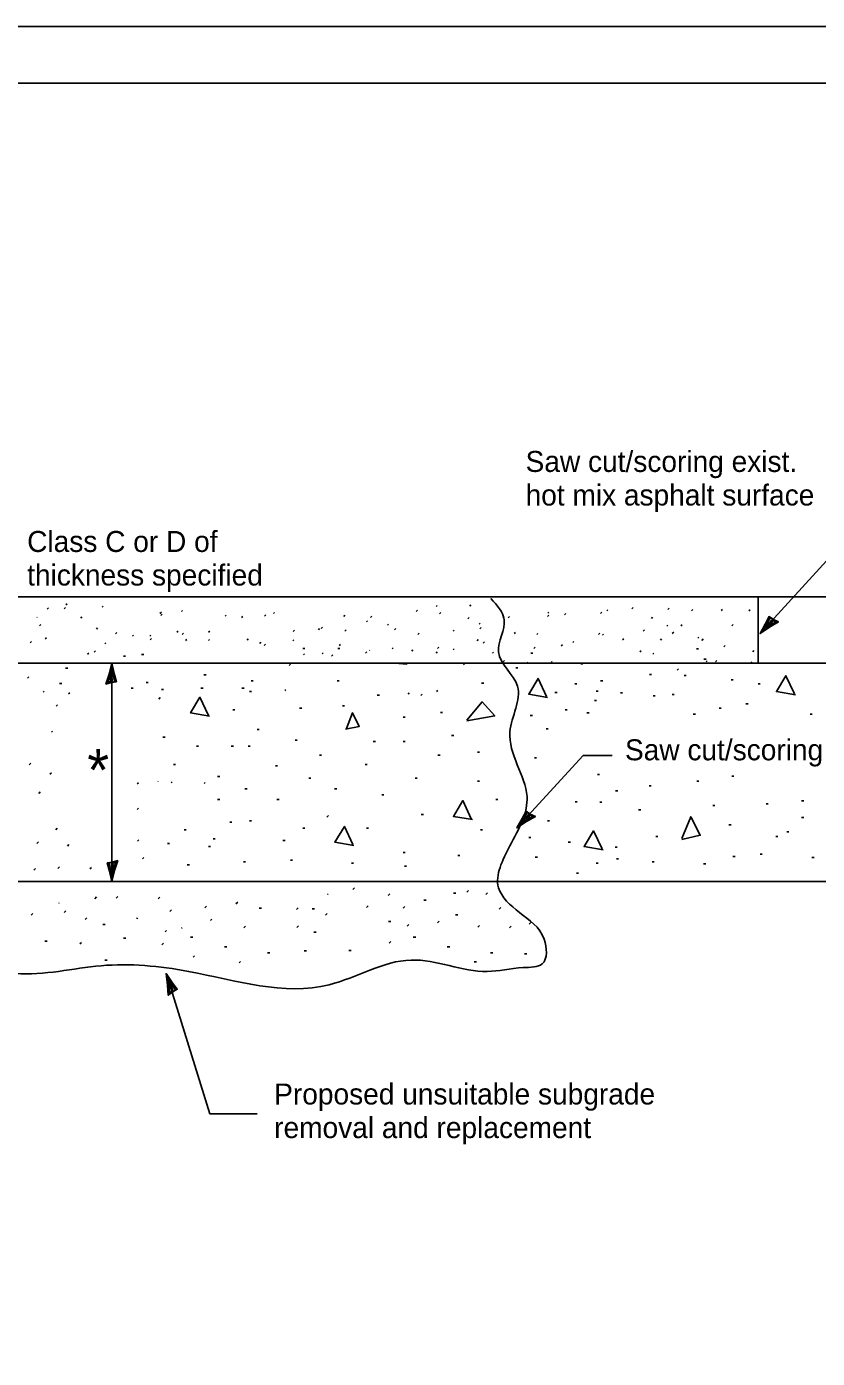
# Model space of a CAD drawing. Extents: x 0 to 2.83, y -0.1 to 1.83.
# Drawn here: x 1.146 to 1.728, y 0.852 to 1.833 of the extents above; entities that cross this region are included whole.
import ezdxf

# ---------------------------------------------------------------- set-up
doc = ezdxf.new("R2010")
doc.units = 0
for name, color, linetype in [('DR_Ex_Plan_and_Profile_Notes', 7, 'Continuous'), ('RD_Pr_Roadway_Notes', 7, 'Continuous'), ('SH_General_Details', 7, 'Continuous'), ('SH_Printer_Plotting_Border', 7, 'Continuous')]:
    doc.layers.add(name, color=color, linetype=linetype)

# ---------------------------------------------------------------- blocks, each defined once
blk = doc.blocks.new('CTH')
at = {"layer": 'DR_Ex_Plan_and_Profile_Notes'}
blk.add_lwpolyline([(-0.1836, 0.0047), (-0.1774, -0.0444), (-0.0999, -0.0231), (0, 0), (-0.1066, 0.0262), (-0.2, 0.0556), (-0.1836, 0.0047), (-0.1754, -0.0277), (-0.0672, 0.0002), (-0.1855, 0.0375), (-0.168, -0.0044), (-0.1182, 0.0014), (-0.1661, 0.0145)], dxfattribs=at)

msp = doc.modelspace()

# ---------------------------------------------------------------- linework, layer by layer
at = {"layer": 'RD_Pr_Roadway_Notes'}
for p, q in [((1.68594, 1.38627), (1.7875, 1.49757)), ((1.50693, 1.24301), (1.55561, 1.29636)), ((1.55561, 1.29636), (1.57701, 1.29636)), ((1.24882, 1.13525), (1.28079, 1.03236)), ((1.28079, 1.03236), (1.31567, 1.03236))]:
    msp.add_line(p, q, dxfattribs=at)
msp.add_lwpolyline([(1.25341, 1.12239), (1.25676, 1.12421), (1.25305, 1.1292), (1.24858, 1.13574), (1.2497, 1.12732), (1.2502, 1.11977), (1.25341, 1.12239), (1.25551, 1.12388), (1.25045, 1.13089), (1.25109, 1.12132), (1.25362, 1.12376), (1.2518, 1.12719), (1.25221, 1.12337)], dxfattribs=at)
at = {"layer": 'SH_General_Details'}
for p, q in [((2.83333, 1.83333), (-0.00001, 1.83333)), ((0.58294, 1.41334), (1.89587, 1.41334)), ((1.68467, 1.41334), (1.68467, 1.36444)), ((1.16089, 1.40414), (1.16187, 1.40512)), ((1.17342, 1.40446), (1.1744, 1.40545)), ((1.17483, 1.40734), (1.17565, 1.40816)), ((1.20151, 1.40559), (1.20233, 1.40641)), ((1.25989, 1.40242), (1.26071, 1.40324)), ((1.43277, 1.40253), (1.43359, 1.40335)), ((1.44737, 1.40608), (1.44819, 1.40691)), ((1.47213, 1.40647), (1.47295, 1.40729)), ((1.57301, 1.40291), (1.57383, 1.40373)), ((1.59158, 1.4044), (1.59256, 1.40538)), ((1.61808, 1.40388), (1.61906, 1.40486)), ((1.6356, 1.40303), (1.63658, 1.40401)), ((1.65737, 1.40319), (1.65819, 1.40401)), ((1.67777, 1.40291), (1.67858, 1.40373)), ((1.18581, 1.39767), (1.18663, 1.39849)), ((1.24407, 1.40112), (1.24506, 1.4021)), ((1.24475, 1.39963), (1.24557, 1.40045)), ((1.29199, 1.39897), (1.29281, 1.39979)), ((1.30418, 1.39804), (1.305, 1.39887)), ((1.32097, 1.39902), (1.32195, 1.4)), ((1.32763, 1.40105), (1.32846, 1.40187)), ((1.37936, 1.39887), (1.38018, 1.39968)), ((1.39615, 1.39477), (1.39696, 1.39559)), ((1.39917, 1.39797), (1.40016, 1.39895)), ((1.41162, 1.39231), (1.41244, 1.39313)), ((1.44995, 1.40073), (1.45093, 1.40171)), ((1.47081, 1.39718), (1.4718, 1.39817)), ((1.47902, 1.39313), (1.47984, 1.39395)), ((1.49663, 1.39783), (1.49745, 1.39865)), ((1.50053, 1.39791), (1.50151, 1.39889)), ((1.52943, 1.39884), (1.53041, 1.39983)), ((1.5296, 1.40116), (1.53042, 1.40198)), ((1.54201, 1.40013), (1.54283, 1.40094)), ((1.56835, 1.40112), (1.56933, 1.4021)), ((1.60597, 1.39739), (1.60679, 1.39821)), ((1.15524, 1.39194), (1.15622, 1.39292)), ((1.19735, 1.38952), (1.19817, 1.39034)), ((1.21134, 1.38596), (1.21232, 1.38695)), ((1.22382, 1.38427), (1.22464, 1.38509)), ((1.23655, 1.38432), (1.23737, 1.38514)), ((1.25651, 1.38722), (1.25733, 1.38804)), ((1.26035, 1.38564), (1.26133, 1.38662)), ((1.27983, 1.38714), (1.28082, 1.38812)), ((1.34203, 1.3878), (1.34301, 1.38878)), ((1.36077, 1.38902), (1.36159, 1.38984)), ((1.36276, 1.3899), (1.36374, 1.39089)), ((1.38015, 1.38799), (1.38113, 1.38898)), ((1.41675, 1.38905), (1.41774, 1.39003)), ((1.43388, 1.38557), (1.43486, 1.38656)), ((1.45989, 1.38799), (1.46071, 1.38881)), ((1.4796, 1.3897), (1.48059, 1.39068)), ((1.505, 1.38629), (1.50581, 1.38711)), ((1.5215, 1.38542), (1.52233, 1.38624)), ((1.56704, 1.38551), (1.56803, 1.38649)), ((1.56984, 1.38498), (1.57065, 1.3858)), ((1.59991, 1.38806), (1.60089, 1.38905)), ((1.61729, 1.39165), (1.61811, 1.39247)), ((1.62136, 1.38629), (1.62235, 1.38728)), ((1.62774, 1.39192), (1.62856, 1.39274)), ((1.64009, 1.38274), (1.64091, 1.38356)), ((1.66525, 1.392), (1.66624, 1.39298)), ((1.14842, 1.37947), (1.1494, 1.38046)), ((1.15957, 1.38236), (1.16039, 1.38318)), ((1.19553, 1.37252), (1.19651, 1.3735)), ((1.20347, 1.37869), (1.20429, 1.37951)), ((1.23692, 1.38163), (1.23791, 1.38262)), ((1.2629, 1.38115), (1.26372, 1.38197)), ((1.27974, 1.38115), (1.28056, 1.38197)), ((1.30817, 1.38148), (1.30899, 1.3823)), ((1.31757, 1.37896), (1.31839, 1.37978)), ((1.3207, 1.37737), (1.32169, 1.37835)), ((1.34191, 1.38077), (1.34273, 1.38159)), ((1.34918, 1.37517), (1.35073, 1.37517)), ((1.37492, 1.37517), (1.37647, 1.37517)), ((1.37607, 1.37743), (1.3769, 1.37825)), ((1.415, 1.37492), (1.41582, 1.37574)), ((1.42949, 1.37333), (1.43031, 1.37415)), ((1.44837, 1.37527), (1.44936, 1.37626)), ((1.46, 1.37421), (1.46082, 1.37503)), ((1.4776, 1.38099), (1.47842, 1.38181)), ((1.48203, 1.37914), (1.48302, 1.38012)), ((1.51936, 1.37527), (1.52035, 1.37626)), ((1.5396, 1.37716), (1.54042, 1.37798)), ((1.54797, 1.37962), (1.54879, 1.38044)), ((1.58476, 1.38165), (1.58559, 1.38247)), ((1.5975, 1.37273), (1.59832, 1.37355)), ((1.61259, 1.38148), (1.61341, 1.3823)), ((1.63904, 1.37493), (1.64058, 1.37493)), ((1.64308, 1.38124), (1.64406, 1.38223)), ((1.65934, 1.3765), (1.66016, 1.37732)), ((1.68066, 1.37289), (1.68148, 1.37371)), ((0.58294, 1.36444), (1.89587, 1.36444)), ((1.19074, 1.37098), (1.19156, 1.3718)), ((1.2086, 1.20351), (1.2086, 1.36444)), ((1.21713, 1.36958), (1.21868, 1.36958)), ((1.23056, 1.3707), (1.2321, 1.3707)), ((1.33908, 1.3628), (1.34006, 1.36379)), ((1.34978, 1.37049), (1.3506, 1.37131)), ((1.36339, 1.3712), (1.36421, 1.37202)), ((1.3703, 1.36963), (1.37129, 1.37061)), ((1.39543, 1.3718), (1.39642, 1.37278)), ((1.44742, 1.37191), (1.44824, 1.37273)), ((1.46753, 1.3632), (1.46852, 1.36418)), ((1.48892, 1.37175), (1.48974, 1.37257)), ((1.49673, 1.36536), (1.49771, 1.36634)), ((1.51471, 1.36462), (1.51511, 1.36502)), ((1.51705, 1.37182), (1.5186, 1.37182)), ((1.53179, 1.36455), (1.53277, 1.36554)), ((1.55398, 1.36398), (1.55552, 1.36398)), ((1.6069, 1.37109), (1.60773, 1.37191)), ((1.64463, 1.36734), (1.64617, 1.36734)), ((1.64616, 1.36529), (1.64698, 1.36612)), ((1.65318, 1.36549), (1.65417, 1.36648)), ((1.67896, 1.36451), (1.67995, 1.36549)), ((1.14649, 1.35345), (1.14747, 1.35443)), ((1.1746, 1.36062), (1.17615, 1.36062)), ((1.27644, 1.35589), (1.27799, 1.35589)), ((1.50615, 1.36087), (1.5077, 1.36087)), ((1.60453, 1.35608), (1.60607, 1.35608)), ((1.6249, 1.35926), (1.62589, 1.36024)), ((1.63012, 1.35528), (1.63167, 1.35528)), ((1.17013, 1.34942), (1.17167, 1.34942)), ((1.22273, 1.34606), (1.22427, 1.34606)), ((1.23392, 1.35029), (1.23546, 1.35029)), ((1.24511, 1.34494), (1.24666, 1.34494)), ((1.27421, 1.34606), (1.27575, 1.34606)), ((1.30442, 1.34606), (1.30597, 1.34606)), ((1.31113, 1.35142), (1.31268, 1.35142)), ((1.33606, 1.34424), (1.33672, 1.3449)), ((1.37451, 1.35129), (1.37606, 1.35129)), ((1.44779, 1.34351), (1.44861, 1.34433)), ((1.48089, 1.3497), (1.48243, 1.3497)), ((1.54951, 1.34917), (1.55105, 1.34917)), ((1.56853, 1.35142), (1.57008, 1.35142)), ((1.6647, 1.35209), (1.66624, 1.35209)), ((1.68448, 1.34913), (1.68603, 1.34913)), ((1.15795, 1.34299), (1.15877, 1.34381)), ((1.17681, 1.34173), (1.17763, 1.34255)), ((1.24319, 1.33802), (1.24417, 1.33901)), ((1.31001, 1.34357), (1.31156, 1.34357)), ((1.4041, 1.34092), (1.40565, 1.34092)), ((1.42686, 1.3417), (1.42768, 1.34252)), ((1.4362, 1.34054), (1.43718, 1.34153)), ((1.53495, 1.3427), (1.5365, 1.3427)), ((1.56405, 1.33686), (1.5656, 1.33686)), ((1.56517, 1.34382), (1.56672, 1.34382)), ((1.58308, 1.34245), (1.58463, 1.34245)), ((1.60729, 1.34027), (1.60883, 1.34027)), ((1.62113, 1.34133), (1.62267, 1.34133)), ((1.67556, 1.33443), (1.67711, 1.33443)), ((1.16765, 1.33283), (1.16863, 1.33381)), ((1.2977, 1.33014), (1.29925, 1.33014)), ((1.34692, 1.33134), (1.34847, 1.33134)), ((1.3785, 1.33294), (1.38005, 1.33294)), ((1.42304, 1.32454), (1.42459, 1.32454)), ((1.45064, 1.32815), (1.45219, 1.32815)), ((1.51679, 1.32576), (1.51834, 1.32576)), ((1.54234, 1.32995), (1.54389, 1.32995)), ((1.55845, 1.3279), (1.56, 1.3279)), ((1.63679, 1.32677), (1.63834, 1.32677)), ((1.65582, 1.33126), (1.65737, 1.33126)), ((1.72279, 1.32679), (1.72433, 1.32679)), ((1.31561, 1.31558), (1.31716, 1.31558)), ((1.52845, 1.31602), (1.53, 1.31602)), ((1.16413, 1.31352), (1.16495, 1.31434)), ((1.24622, 1.30998), (1.24777, 1.30998)), ((1.34359, 1.30774), (1.34514, 1.30774)), ((1.40111, 1.30662), (1.40266, 1.30662)), ((1.42304, 1.30662), (1.42459, 1.30662)), ((1.45886, 1.3111), (1.4604, 1.3111)), ((1.27085, 1.30326), (1.2724, 1.30326)), ((1.29659, 1.30326), (1.29814, 1.30326)), ((1.3089, 1.30326), (1.31045, 1.30326)), ((1.36149, 1.29654), (1.36304, 1.29654)), ((1.44878, 1.29654), (1.45033, 1.29654)), ((1.47788, 1.29878), (1.47943, 1.29878)), ((1.14775, 1.28965), (1.14884, 1.29074)), ((1.25406, 1.28982), (1.2556, 1.28982)), ((1.32904, 1.2887), (1.33059, 1.2887)), ((1.39507, 1.28982), (1.39662, 1.28982)), ((1.51979, 1.29465), (1.52133, 1.29465)), ((1.16303, 1.28259), (1.16412, 1.28368)), ((1.22734, 1.27548), (1.22816, 1.2763)), ((1.24245, 1.2772), (1.24266, 1.27741)), ((1.25238, 1.27637), (1.25304, 1.27703)), ((1.27663, 1.27587), (1.27728, 1.27653)), ((1.28651, 1.28086), (1.28806, 1.28086)), ((1.35366, 1.27974), (1.35521, 1.27974)), ((1.432, 1.27974), (1.43354, 1.27974)), ((1.47788, 1.2775), (1.47943, 1.2775)), ((1.56626, 1.28252), (1.56781, 1.28252)), ((1.63943, 1.27753), (1.64098, 1.27753)), ((1.66509, 1.28119), (1.66664, 1.28119)), ((1.1548, 1.26848), (1.15589, 1.26957)), ((1.30666, 1.2719), (1.3082, 1.2719)), ((1.37269, 1.2719), (1.37423, 1.2719)), ((1.40738, 1.26742), (1.40893, 1.26742)), ((1.57959, 1.27035), (1.58114, 1.27035)), ((1.60434, 1.27414), (1.60589, 1.27414)), ((1.22721, 1.25657), (1.22831, 1.25766)), ((1.28651, 1.26406), (1.28806, 1.26406)), ((1.33016, 1.26406), (1.33171, 1.26406)), ((1.49131, 1.26406), (1.49286, 1.26406)), ((1.5497, 1.26237), (1.55125, 1.26237)), ((1.56799, 1.26201), (1.56953, 1.26201)), ((1.59655, 1.25638), (1.59809, 1.25638)), ((1.65107, 1.25957), (1.65261, 1.25957)), ((1.69051, 1.2607), (1.69206, 1.2607)), ((1.71654, 1.26309), (1.71809, 1.26309)), ((1.29547, 1.24727), (1.29701, 1.24727)), ((1.31001, 1.24839), (1.31156, 1.24839)), ((1.36698, 1.2511), (1.36807, 1.25219)), ((1.43648, 1.25286), (1.43802, 1.25286)), ((1.52936, 1.24839), (1.53091, 1.24839)), ((1.71656, 1.25081), (1.7181, 1.25081)), ((1.16727, 1.24175), (1.16837, 1.24285)), ((1.2619, 1.24167), (1.26344, 1.24167)), ((1.34918, 1.24278), (1.35073, 1.24278)), ((1.39618, 1.24278), (1.39773, 1.24278)), ((1.48012, 1.24167), (1.48167, 1.24167)), ((1.60917, 1.23684), (1.61072, 1.23684)), ((1.66304, 1.24522), (1.66458, 1.24522)), ((1.69761, 1.23664), (1.69915, 1.23664)), ((1.70565, 1.24021), (1.70719, 1.24021)), ((1.15341, 1.23166), (1.1545, 1.23274)), ((1.17596, 1.22968), (1.17705, 1.23077)), ((1.22745, 1.2333), (1.22855, 1.23439)), ((1.24959, 1.23159), (1.25113, 1.23159)), ((1.2798, 1.22934), (1.28134, 1.22934)), ((1.28316, 1.23495), (1.2847, 1.23495)), ((1.33464, 1.23383), (1.33618, 1.23383)), ((1.5156, 1.23592), (1.51715, 1.23592)), ((1.54471, 1.23246), (1.54626, 1.23246)), ((1.57926, 1.22886), (1.58081, 1.22886)), ((1.2312, 1.22027), (1.23229, 1.22136)), ((1.30553, 1.21815), (1.30708, 1.21815)), ((1.34023, 1.21927), (1.34177, 1.21927)), ((1.385, 1.21703), (1.38654, 1.21703)), ((1.42304, 1.22487), (1.42459, 1.22487)), ((1.46334, 1.22263), (1.46488, 1.22263)), ((1.5204, 1.22151), (1.52195, 1.22151)), ((1.56517, 1.21703), (1.56672, 1.21703)), ((1.58019, 1.22021), (1.58174, 1.22021)), ((1.60646, 1.21807), (1.60801, 1.21807)), ((1.64442, 1.2165), (1.64596, 1.2165)), ((1.66603, 1.22208), (1.66757, 1.22208)), ((1.68604, 1.22375), (1.68758, 1.22375)), ((1.7242, 1.22129), (1.72575, 1.22129)), ((1.15128, 1.21205), (1.15237, 1.21314)), ((1.1689, 1.21322), (1.16999, 1.21431)), ((1.19242, 1.21284), (1.19352, 1.21394)), ((1.26413, 1.21591), (1.26568, 1.21591)), ((1.42417, 1.21478), (1.42571, 1.21478)), ((1.5507, 1.20971), (1.55224, 1.20971)), ((0.58294, 1.20351), (1.89587, 1.20351)), ((1.3861, 1.19766), (1.38733, 1.19889)), ((1.46996, 1.19569), (1.47119, 1.19692)), ((1.19605, 1.19094), (1.19728, 1.19217)), ((1.21172, 1.19135), (1.21295, 1.19258)), ((1.24261, 1.19083), (1.24384, 1.19206)), ((1.30004, 1.18717), (1.30127, 1.18839)), ((1.36737, 1.19392), (1.368, 1.19454)), ((1.41218, 1.19323), (1.41341, 1.19446)), ((1.43839, 1.18989), (1.44013, 1.18989)), ((1.4602, 1.19491), (1.46194, 1.19491)), ((1.48407, 1.19394), (1.4853, 1.19517)), ((1.1491, 1.1788), (1.15032, 1.18003)), ((1.17345, 1.18069), (1.17468, 1.18192)), ((1.2512, 1.18151), (1.25242, 1.18274)), ((1.27711, 1.18413), (1.27834, 1.18536)), ((1.317, 1.18405), (1.31874, 1.18405)), ((1.3446, 1.18306), (1.34583, 1.18429)), ((1.3562, 1.18349), (1.35794, 1.18349)), ((1.36601, 1.17871), (1.36723, 1.17994)), ((1.39615, 1.18454), (1.39738, 1.18577)), ((1.42317, 1.18388), (1.4244, 1.18511)), ((1.4617, 1.17901), (1.46344, 1.17901)), ((1.49391, 1.18323), (1.49514, 1.18446)), ((1.189, 1.17568), (1.19023, 1.17691)), ((1.20195, 1.17194), (1.20369, 1.17194)), ((1.22693, 1.17616), (1.22754, 1.17676)), ((1.24785, 1.16651), (1.24895, 1.1676)), ((1.25999, 1.16909), (1.26035, 1.16945)), ((1.28127, 1.17486), (1.28225, 1.17585)), ((1.3059, 1.16938), (1.30713, 1.17061)), ((1.34473, 1.1697), (1.34597, 1.17093)), ((1.41241, 1.17417), (1.41415, 1.17417)), ((1.4262, 1.17068), (1.42743, 1.17191)), ((1.4484, 1.17314), (1.44963, 1.17437)), ((1.47807, 1.16988), (1.4793, 1.17111)), ((1.50143, 1.16937), (1.50266, 1.1706)), ((1.51589, 1.17207), (1.51712, 1.1733)), ((1.15927, 1.15956), (1.16101, 1.15956)), ((1.18516, 1.15763), (1.18626, 1.15872)), ((1.21725, 1.16186), (1.21899, 1.16186)), ((1.24535, 1.15702), (1.24658, 1.15825)), ((1.26644, 1.16262), (1.26817, 1.16262)), ((1.35736, 1.16624), (1.3591, 1.16624)), ((1.41276, 1.15816), (1.41399, 1.15938)), ((1.43062, 1.16262), (1.43236, 1.16262)), ((1.2686, 1.1478), (1.26959, 1.14878)), ((1.29149, 1.15552), (1.29323, 1.15552)), ((1.32326, 1.15093), (1.325, 1.15093)), ((1.35017, 1.15246), (1.35191, 1.15246)), ((1.38311, 1.15274), (1.38485, 1.15274)), ((1.45567, 1.15552), (1.45741, 1.15552)), ((1.48745, 1.15093), (1.48919, 1.15093)), ((1.51239, 1.15037), (1.51413, 1.15037)), ((1.20334, 1.14564), (1.20508, 1.14564)), ((1.30234, 1.14365), (1.30332, 1.14463)), ((1.47551, 1.14438), (1.47725, 1.14438))]:
    msp.add_line(p, q, dxfattribs=at)
msp.add_lwpolyline([(0.16666, 1.79167), (2.79166, 1.79167), (2.79166, 0.04167), (0.16666, 0.04167)], close=True, dxfattribs=at)
for points in [[(1.15339, 1.39815), (1.1535, 1.39826)], [(1.39827, 1.37371), (1.39855, 1.37399)], [(1.20824, 1.35025), (1.21203, 1.35073), (1.21039, 1.35672), (1.2086, 1.36444), (1.20658, 1.3562), (1.2043, 1.34898), (1.20824, 1.35025), (1.21074, 1.35088), (1.20858, 1.35925), (1.2057, 1.3501), (1.20894, 1.35145), (1.20849, 1.35531), (1.20748, 1.3516)], [(1.42523, 1.36444), (1.42577, 1.36366), (1.41695, 1.36444)], [(1.71122, 1.34177), (1.70503, 1.35513), (1.69806, 1.34351), (1.712, 1.34119)], [(1.52873, 1.33979), (1.52254, 1.35315), (1.51557, 1.34153), (1.52951, 1.33921)], [(1.27971, 1.32599), (1.27352, 1.33935), (1.26655, 1.32772), (1.28049, 1.3254)], [(1.47015, 1.32247), (1.4813, 1.33585), (1.49059, 1.32554), (1.46995, 1.32191)], [(1.38132, 1.31634), (1.38578, 1.32788), (1.3908, 1.31784), (1.38077, 1.31583)], [(1.47332, 1.24983), (1.46712, 1.26319), (1.46016, 1.25157), (1.4741, 1.24925)], [(1.62846, 1.23517), (1.63496, 1.25134), (1.64193, 1.23769), (1.62833, 1.2346)], [(1.38602, 1.2308), (1.37983, 1.24416), (1.37287, 1.23254), (1.3868, 1.23022)], [(1.56959, 1.22753), (1.56339, 1.24089), (1.55643, 1.22927), (1.57037, 1.22695)], [(1.20896, 1.21771), (1.20517, 1.21723), (1.20681, 1.21124), (1.2086, 1.20351), (1.21063, 1.21175), (1.2129, 1.21898), (1.20896, 1.21771), (1.20646, 1.21707), (1.20862, 1.20871), (1.2115, 1.21785), (1.20826, 1.2165), (1.20871, 1.21265), (1.20972, 1.21636)], [(1.16948, 1.18753), (1.16971, 1.18753)]]:
    msp.add_lwpolyline(points, dxfattribs=at)
msp.add_spline([(0.94448, 1.41197), (0.93467, 1.39096), (0.94728, 1.36994), (0.93887, 1.34612), (0.94448, 1.3209), (0.94308, 1.29007), (0.95988, 1.25924), (0.94728, 1.22001), (0.93187, 1.19479), (0.91507, 1.16676), (0.92487, 1.14994), (0.96968, 1.14715), (1.00749, 1.14434), (1.03969, 1.13733), (1.0691, 1.14434), (1.13771, 1.13593), (1.20072, 1.14154), (1.26514, 1.13733), (1.36875, 1.12753), (1.42896, 1.14575), (1.48497, 1.13733), (1.51158, 1.14014), (1.52558, 1.14294), (1.52698, 1.16116), (1.50878, 1.18077), (1.49337, 1.19899), (1.50177, 1.22981), (1.51437, 1.26625), (1.50177, 1.31389), (1.50738, 1.34752), (1.49337, 1.37274), (1.49757, 1.39656), (1.48777, 1.41197)], degree=3, dxfattribs=at)
at = {"layer": 'SH_Printer_Plotting_Border'}
msp.add_lwpolyline([(-0.00001, 0), (2.83333, 0), (2.83333, 1.83333), (-0.00001, 1.83333)], close=True, dxfattribs=at)

# ---------------------------------------------------------------- block references
at = {"layer": 'RD_Pr_Roadway_Notes', "xscale": 0.07731900000000003, "yscale": 0.07731900000000001, "rotation": -132.38220361027263}
for p in [(1.68594, 1.38627), (1.50693, 1.24302)]:
    msp.add_blockref('CTH', p, dxfattribs=at)

# ---------------------------------------------------------------- texts
at = {"layer": 'RD_Pr_Roadway_Notes'}
for s, p in [('Saw cut/scoring exist.', (1.51331, 1.50529)), ('hot mix asphalt surface', (1.51331, 1.48055)), ('Class C or D of', (1.14625, 1.44635)), ('thickness specified', (1.14625, 1.42161)), ('Saw cut/scoring', (1.5865, 1.29287)), ('Proposed unsuitable subgrade', (1.32817, 1.03931)), ('removal and replacement', (1.32817, 1.01457))]:
    msp.add_text(s, height=0.0154638, dxfattribs=at).set_placement(p)
at = {"layer": 'SH_General_Details'}
msp.add_text('*', height=0.03093, dxfattribs=at).set_placement((1.19049, 1.27026))

doc.saveas('drawing.dxf')
